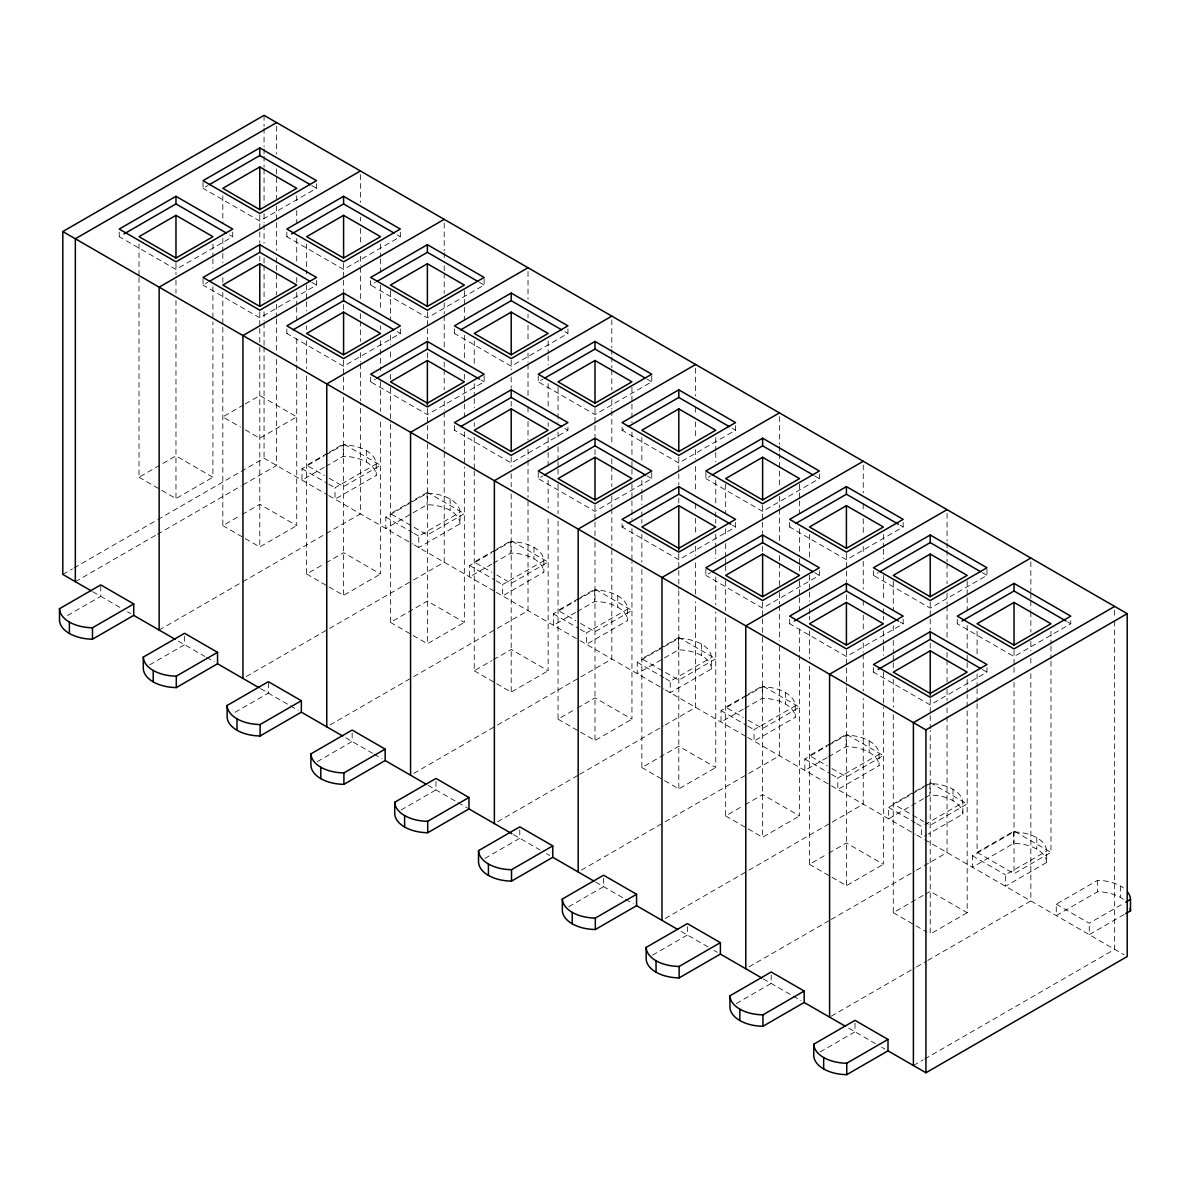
<?xml version="1.0" encoding="UTF-8"?>
<svg xmlns="http://www.w3.org/2000/svg" width="1190" height="1190" viewBox="0 0 1190 1190"><rect width="100%" height="100%" fill="white"/><g stroke="black" fill="none" stroke-linecap="round" stroke-linejoin="round"><path stroke-width="0.75" stroke-dasharray="5 3.75" d="M119.223 232.109L119.223 236.676L122.377 234.861M203.029 182.204L203.029 188.303L207.759 185.566M232.719 232.109L232.719 236.676L175.971 269.446L119.223 236.676M316.525 183.721L316.525 188.303L259.777 221.057L203.029 188.303M203.029 278.966L203.029 285.065L207.759 282.342M286.835 232.109L286.835 236.676L289.988 234.861M316.525 280.498L316.525 285.065L259.777 317.834L203.029 285.065M400.331 232.109L400.331 236.676L343.583 269.446L286.835 236.676M286.835 328.886L286.835 333.453L289.988 331.638M370.64 280.498L370.64 285.065L375.371 282.342M243.712 404.838L222.828 416.887L240.499 427.091M245.319 403.901L259.777 395.556L296.726 416.887L259.777 438.232L242.106 428.028M139.022 277.389L139.022 477.235L175.971 455.904L212.921 477.235L212.921 321.806M400.331 328.886L400.331 333.453L343.583 366.222L286.835 333.453M484.137 278.966L484.137 285.065L427.389 317.834L370.64 285.065M370.64 377.26L370.64 381.841L375.371 379.104M454.446 328.886L454.446 333.453L457.6 331.638M139.022 477.235L175.971 498.58L212.921 477.235M62.802 574.428L72.456 568.85M74.078 567.928L156.188 520.506M157.794 519.584L264.061 458.224L327.146 494.653M75.342 581.672L155.845 535.188M157.452 534.265L241.183 485.922M242.79 484.985L276.601 465.469L276.601 356.108M327.518 453.212L306.633 465.275L324.305 475.479M329.124 452.289L343.583 443.944L380.532 465.275L343.583 486.606L325.911 476.402M324.216 467.313L302.007 480.135L302.007 468.711L324.216 455.889M325.807 454.967L343.255 444.896A33.826 19.531 0 0 1 376.248 463.951L376.248 475.375L335 499.19L335 487.751L376.248 463.951M222.828 292.368L222.828 525.623L240.499 515.419M242.106 514.496L259.777 504.292L296.726 525.623L296.726 335.03M67.428 615.572L100.748 596.339L100.748 586.536M325.807 466.406L343.255 456.32A33.826 19.531 0 0 1 376.248 475.375M484.137 375.743L484.137 381.841L427.389 414.596L370.64 381.841M567.942 328.886L567.942 333.453L511.194 366.222L454.446 333.453M454.446 425.648L454.446 430.23L457.6 428.4M538.252 375.743L538.252 381.841L542.982 379.104M245.319 538.609L259.777 546.954L296.726 525.623M159.148 630.06L241.258 582.639M242.864 581.717L360.406 513.857L360.406 402.651M460.054 523.764A33.826 19.531 0 0 0 427.061 504.709L385.813 528.524L385.813 517.085L427.061 493.285A33.826 19.531 0 0 1 460.054 512.325L460.054 523.764L418.806 547.564L418.806 536.14L460.054 512.325M306.633 376.01L306.633 574.011L324.305 563.807M325.911 562.885L343.583 552.681L380.532 574.011L380.532 418.568M149.657 664.868L184.554 644.727L184.554 633.288M567.942 427.18L567.942 430.23L511.194 462.984L454.446 430.23M651.748 375.743L651.748 381.841L595 414.596L538.252 381.841M538.252 472.504L538.252 478.603L542.982 475.881M622.058 427.18L622.058 430.23L625.211 428.4M329.124 586.997L343.583 595.342L380.532 574.011M246.166 676.574L412.008 580.824M413.629 579.902L444.212 562.245L444.212 451.025M495.129 549.988L474.245 562.052L491.916 572.256M496.736 549.066L511.194 540.706L548.144 562.052L511.194 583.383L493.523 573.178M491.827 564.09L469.619 576.912L469.619 565.473L491.827 552.651M493.419 551.744L510.867 541.658A33.826 19.531 0 0 1 543.86 560.713L543.86 572.137L502.611 595.952L502.611 584.528L543.86 560.713M390.439 424.399L390.439 622.4L427.389 601.054L464.338 622.4L464.338 466.956M235.04 712.334L268.36 693.101L268.36 681.677M493.419 563.168L510.867 553.097A33.826 19.531 0 0 1 543.86 572.137M651.748 472.504L651.748 478.603L595 511.373L538.252 478.603M735.554 425.648L735.554 430.23L678.806 462.984L622.058 430.23M622.058 523.942L622.058 526.991L625.211 525.177M705.863 472.504L705.863 478.603L710.594 475.881M390.439 622.4L427.389 643.731L464.338 622.4M329.972 724.963L412.097 677.556M413.704 676.619L495.813 629.212M497.435 628.29L528.018 610.619L528.018 499.413M578.935 598.377L558.051 610.425L575.722 620.63M580.541 597.439L595 589.095L631.949 610.425L595 631.771L577.329 621.567M575.633 612.463L553.424 625.286L553.424 613.861L575.633 601.039M577.224 600.117L594.673 590.047A33.826 19.531 0 0 1 627.665 609.102L627.665 620.526L586.417 644.34L586.417 632.916L627.665 609.102M474.245 470.928L474.245 670.773L491.916 660.569M493.523 659.647L511.194 649.443L548.144 670.773L548.144 515.344M317.269 761.645L352.166 741.489L352.166 730.065M577.224 611.556L594.673 601.486A33.826 19.531 0 0 1 627.665 620.526M735.554 522.425L735.554 526.991L678.806 559.761L622.058 526.991M819.36 474.037L819.36 478.603L762.611 511.373L705.863 478.603M705.863 569.281L705.863 575.38L710.594 572.643M789.669 522.425L789.669 526.991L792.823 525.177M496.736 683.759L511.194 692.119L548.144 670.773M413.778 773.351L495.903 725.945M497.509 725.007L611.824 659.007L611.824 547.802M711.471 668.914A33.826 19.531 0 0 0 678.479 649.859L637.23 673.674L637.23 662.25L678.479 638.435A33.826 19.531 0 0 1 711.471 657.49L711.471 668.914L670.223 692.729L670.223 681.29L711.471 657.49M558.051 521.161L558.051 719.162L575.722 708.957M577.329 708.035L595 697.831L631.949 719.162L631.949 561.873M401.075 810.018L435.971 789.877L435.971 778.439M819.36 570.798L819.36 575.38L762.611 608.135L705.863 575.38M903.165 522.425L903.165 526.991L846.417 559.761L789.669 526.991M789.669 619.187L789.669 623.768L792.823 621.939M873.475 570.798L873.475 575.38L878.205 572.643M580.541 732.148L595 740.492L631.949 719.162M497.584 821.74L578.087 775.255M579.709 774.318L663.425 725.989M665.046 725.052L695.629 707.395L695.629 601.738M746.547 695.139L725.662 707.202L743.334 717.406M748.153 694.216L762.611 685.871L799.561 707.202L762.611 728.533L744.94 718.329M743.244 709.24L721.036 722.062L721.036 710.623L743.244 697.816M744.836 696.894L762.284 686.823A33.826 19.531 0 0 1 795.277 705.863L795.277 717.302L754.029 741.102L754.029 729.678L795.277 705.863M641.856 569.549L641.856 767.55L678.806 746.219L715.755 767.55L715.755 612.106M484.88 858.407L519.777 838.266L519.777 826.827M744.836 708.318L762.284 698.247A33.826 19.531 0 0 1 795.277 717.302M903.165 619.187L903.165 623.768L846.417 656.523L789.669 623.768M986.971 569.281L986.971 575.38L930.223 608.135L873.475 575.38M873.475 667.575L873.475 672.142L876.628 670.327M957.281 619.187L957.281 623.768L960.434 621.939M641.856 767.55L678.806 788.881L715.755 767.55M581.389 870.113L663.514 822.707M665.121 821.784L747.231 774.363M748.852 773.441L779.435 755.784L779.435 642.719M830.352 743.527L809.468 755.591L827.139 765.795M831.959 742.605L846.417 734.245L883.367 755.591L846.417 776.921L828.746 766.717M827.05 757.628L804.842 770.451L804.842 759.012L827.05 746.189M828.642 745.282L846.09 735.197A33.826 19.531 0 0 1 879.083 754.252L879.083 765.676L837.834 789.491L837.834 778.067L879.083 754.252M725.662 617.937L725.662 815.938L743.334 805.734M744.94 804.797L762.611 794.593L799.561 815.938L799.561 625.345M568.686 906.795L603.583 886.639L603.583 875.215M828.642 756.706L846.09 746.636A33.826 19.531 0 0 1 879.083 765.676M986.971 667.575L986.971 672.142L930.223 704.911L873.475 672.142M1070.777 620.719L1070.777 623.768L1014.029 656.523L957.281 623.768M748.153 828.924L762.611 837.269L799.561 815.938M665.195 918.502L747.32 871.095M748.927 870.158L863.241 804.157L863.241 698.515M927.01 784.493L893.274 803.964L923.797 821.591M923.544 798.683L888.647 818.824L888.647 807.4L923.544 787.259M925.136 786.337L929.896 783.585A33.826 19.531 0 0 1 962.889 802.64L962.889 814.064L927.992 834.22M809.468 666.326L809.468 864.312L827.139 854.108M828.746 853.185L846.417 842.981L883.367 864.312L883.367 707.262M652.492 955.183L687.389 935.028L687.389 923.604M925.136 797.761L929.896 795.024A33.826 19.531 0 0 1 962.889 814.064M924.823 824.625L962.889 802.64M916.925 835.157L921.64 837.879L926.4 835.127M831.959 877.298L846.417 885.658L883.367 864.312M749.001 966.89L829.504 920.405M831.126 919.483L914.842 871.139M916.464 870.202L947.047 852.546L947.047 702.412M977.079 703.677L977.079 852.352L1014.029 831.022L1050.978 852.352L1050.978 660.926M1046.694 862.452A33.826 19.531 0 0 0 1013.702 843.398L972.453 867.212L972.453 855.789L1013.702 831.974A33.826 19.531 0 0 1 1046.694 851.029L1046.694 862.452L1005.446 886.267L1005.446 874.829L1046.694 851.029M893.274 714.714L893.274 912.7L923.797 895.073M925.404 894.151L930.223 891.37L967.173 912.7L967.173 694.32M736.298 1003.557L771.194 983.416L771.194 971.992M977.079 852.352L1014.029 873.683L1050.978 852.352M967.173 912.7L930.223 934.031L930.223 730.377M831.2 1016.201L914.932 967.857M916.538 966.934L926.192 961.356M927.813 960.419L1030.852 900.934L1030.852 672.96M1123.434 899.357A33.826 19.531 0 0 0 1097.507 891.786L1056.259 915.601L1056.259 904.177L1097.507 880.362A33.826 19.531 0 0 1 1123.434 887.933M820.103 1051.945L855 1031.804L855 1020.366M1056.259 904.177L1089.252 923.217L1124.148 903.076M1124.148 914.5L1089.252 934.656L1089.252 923.217M913.399 1065.511L923.053 1059.933M924.675 1059.011L1114.658 949.323L1114.658 619.395M311.795 185.566L316.525 188.303M397.177 234.861L400.331 236.676M479.406 282.342L484.137 285.065M564.789 331.638L567.942 333.453M647.018 379.104L651.748 381.841M732.4 428.4L735.554 430.23M814.629 475.881L819.36 478.603M900.012 525.177L903.165 526.991M982.241 572.643L986.971 575.38M1067.623 621.939L1070.777 623.768M229.566 234.861L232.719 236.676M311.795 282.342L316.525 285.065M397.177 331.638L400.331 333.453M480.983 380.012L484.137 381.841M564.789 428.4L567.942 430.23M647.018 475.881L651.748 478.603M732.4 525.177L735.554 526.991M814.629 572.643L819.36 575.38M900.012 621.939L903.165 623.768M982.241 669.42L986.971 672.142M930.223 782.633L967.173 803.964L930.223 825.31L925.404 822.528M302.007 468.711L327.146 483.214M328.723 484.122L335 487.751M385.813 517.085L412.528 532.51M414.09 533.418L418.806 536.14M469.619 565.473L494.757 579.991M496.334 580.899L502.611 584.528M553.424 613.861L578.563 628.38M580.14 629.287L586.417 632.916M637.23 662.25L663.946 677.66M665.507 678.568L670.223 681.29M721.036 710.623L746.175 725.141M747.751 726.049L754.029 729.678M804.842 759.012L829.98 773.53M831.557 774.437L837.834 778.067M888.647 807.4L915.363 822.826M916.925 823.733L921.64 826.455L921.64 837.879M972.453 855.789L1005.446 874.829M328.723 495.561L412.528 543.949M414.09 544.841L494.757 591.415M496.334 592.322L578.563 639.803M580.14 640.711L663.946 689.099M665.507 690.007L746.175 736.58M747.751 737.488L829.98 784.954M831.557 785.861L915.363 834.25M924.823 839.709L1124.059 954.752M222.828 525.623L243.712 537.687M306.633 574.011L327.518 586.075M474.245 670.773L495.129 682.837M558.051 719.162L578.935 731.225M725.662 815.938L746.547 827.987M809.468 864.312L830.352 876.375M893.274 912.7L927.01 932.186M92.805 591.757L121.172 608.135M127.449 611.749L130.602 613.564M178.203 641.053L204.978 656.508M206.539 657.415L214.408 661.952M260.417 688.519L288.783 704.897M290.345 705.804L298.214 710.341M345.814 737.83L372.589 753.285M374.151 754.192L382.02 758.729M428.028 785.296L456.395 801.673M457.957 802.581L467.387 808.025M513.426 834.592L540.201 850.047M546.478 853.676L549.631 855.491M595.64 882.058L624.006 898.435M625.568 899.343L633.437 903.879M681.037 931.368L707.812 946.823M714.089 950.453L717.243 952.268M763.251 978.834L791.618 995.212M793.18 996.119L801.048 1000.656M848.649 1028.13L875.423 1043.585M881.701 1047.215L884.854 1049.03M1120.608 886.074L1120.608 897.498M1114.658 610.128L1114.658 617.551M1097.507 880.362L1097.507 891.786M1050.978 631.191L1050.978 644.207M1050.978 646.066L1050.978 659.067M1036.802 837.686L1036.802 849.125M1030.852 561.754L1030.852 591.4M1030.852 593.26L1030.852 598.823M1030.852 600.667L1030.852 609.935M1030.852 611.794L1030.852 632.188M1030.852 641.455L1030.852 650.722M1030.852 658.13L1030.852 665.537M1014.029 650.424L1014.029 665.612M1014.029 667.397L1014.029 674.909M1014.029 682.272L1014.029 873.683M1013.702 831.974L1013.702 843.398M977.079 631.191L977.079 655.363M977.079 673.942L977.079 686.957M977.079 688.802L977.079 701.817M967.173 580.958L967.173 595.818M967.173 597.678L967.173 610.693M967.173 625.553L967.173 653.429M967.173 655.288L967.173 660.866M967.173 662.726L967.173 670.163M967.173 679.445L967.173 692.506M952.997 789.297L952.997 800.736M947.047 513.366L947.047 541.167M947.047 543.027L947.047 548.575M947.047 550.435L947.047 561.561M947.047 563.405L947.047 583.799M947.047 593.066L947.047 604.178M947.047 606.037L947.047 637.543M947.047 652.373L947.047 657.936M947.047 659.781L947.047 682.034M947.047 689.441L947.047 700.568M930.223 602.051L930.223 617.223M930.223 619.008L930.223 630.239M930.223 643.18L930.223 648.818M930.223 698.813L930.223 713.866M930.223 715.577L930.223 728.741M929.896 783.585L929.896 795.024M893.274 580.958L893.274 610.693M893.274 625.553L893.274 632.991M893.274 640.428L893.274 653.429M893.274 655.288L893.274 660.866M893.274 662.726L893.274 670.163M893.274 679.445L893.274 707.336M883.367 534.429L883.367 547.43M883.367 549.289L883.367 558.586M883.367 575.306L883.367 601.337M883.367 608.759L883.367 614.337M883.367 616.197L883.367 619.916M883.367 631.072L883.367 644.117M883.367 645.932L883.367 655.229M883.367 671.874L883.367 705.402M869.191 740.924L869.191 752.348M863.241 464.978L863.241 492.779M863.241 503.906L863.241 511.313M863.241 518.736L863.241 535.411M863.241 546.537L863.241 553.945M863.241 561.353L863.241 589.154M863.241 600.281L863.241 607.688M863.241 615.111L863.241 631.786M863.241 642.912L863.241 652.179M863.241 654.039L863.241 691.107M846.417 553.662L846.417 581.851M846.417 594.792L846.417 600.444M846.417 650.424L846.417 685.856M846.417 687.552L846.417 885.658M846.09 735.197L846.09 746.636M809.468 534.429L809.468 558.586M809.468 575.306L809.468 590.181M809.468 592.04L809.468 601.337M809.468 608.759L809.468 614.337M809.468 616.197L809.468 619.916M809.468 631.072L809.468 658.948M799.561 484.181L799.561 499.056M799.561 500.916L799.561 513.916M799.561 528.791L799.561 556.667M799.561 558.527L799.561 564.105M799.561 565.949L799.561 573.387M799.561 580.824L799.561 595.729M799.561 597.544L799.561 610.559M785.385 692.535L785.385 703.959M779.435 416.589L779.435 444.391M779.435 446.25L779.435 451.813M779.435 453.658L779.435 487.022M779.435 496.289L779.435 507.416M779.435 509.261L779.435 540.781M779.435 555.611L779.435 561.159M779.435 563.019L779.435 585.257M779.435 592.679L779.435 603.791M779.435 605.651L779.435 640.86M762.611 505.274L762.611 520.461M762.611 522.246L762.611 533.388M762.611 546.403L762.611 552.056M762.611 602.051L762.611 617.104M762.611 618.8L762.611 635.683M762.611 637.304L762.611 837.269M762.284 686.823L762.284 698.247M725.662 484.181L725.662 513.916M725.662 528.791L725.662 536.214M725.662 543.652L725.662 556.667M725.662 558.527L725.662 564.105M725.662 565.949L725.662 573.387M725.662 580.824L725.662 610.559M715.755 437.652L715.755 450.668M715.755 452.527L715.755 461.809M715.755 480.403L715.755 504.56M715.755 511.998L715.755 517.576M715.755 519.435L715.755 523.154M715.755 534.295L715.755 547.341M715.755 549.17L715.755 558.452M715.755 576.957L715.755 604.922M701.579 644.147L701.579 655.586M695.629 368.216L695.629 396.017M695.629 407.129L695.629 414.551M695.629 421.959L695.629 438.634M695.629 449.761L695.629 459.028M695.629 466.45L695.629 492.392M695.629 503.519L695.629 510.927M695.629 518.334L695.629 535.024M695.629 546.136L695.629 555.403M695.629 562.825L695.629 594.331M678.806 456.886L678.806 472.073M678.806 473.858L678.806 485.089M678.806 498.015L678.806 503.668M678.806 553.662L678.806 568.716M678.806 570.427L678.806 589.154M678.806 590.776L678.806 788.881M678.479 638.435L678.479 649.859M641.856 437.652L641.856 461.809M641.856 480.403L641.856 493.404M641.856 495.263L641.856 504.56M641.856 511.998L641.856 517.576M641.856 519.435L641.856 523.154M641.856 534.295L641.856 562.171M631.949 387.419L631.949 402.279M631.949 404.139L631.949 422.718M631.949 432.015L631.949 459.89M631.949 461.75L631.949 467.328M631.949 469.187L631.949 474.765M631.949 484.047L631.949 498.967M631.949 500.782L631.949 519.361M631.949 528.568L631.949 560.252M617.759 595.759L617.759 607.197M611.824 319.827L611.824 347.629M611.824 349.473L611.824 355.037M611.824 356.896L611.824 368.007M611.824 369.867L611.824 390.261M611.824 399.528L611.824 408.795M611.824 410.639L611.824 444.004M611.824 458.834L611.824 464.397M611.824 466.242L611.824 486.636M611.824 495.903L611.824 507.029M611.824 508.874L611.824 545.942M595 408.512L595 423.685M595 425.47L595 436.7M595 449.641L595 455.279M595 505.274L595 520.327M595 522.038L595 540.781M595 542.387L595 740.492M594.673 590.047L594.673 601.486M558.051 387.419L558.051 422.718M558.051 432.015L558.051 439.452M558.051 446.89L558.051 459.89M558.051 461.75L558.051 467.328M558.051 469.187L558.051 474.765M558.051 484.047L558.051 513.783M548.144 340.89L548.144 353.891M548.144 355.75L548.144 365.047M548.144 383.626L548.144 407.798M548.144 422.658L548.144 426.377M548.144 437.533L548.144 450.579M548.144 452.393L548.144 467.224M548.144 480.18L548.144 508.145M533.953 547.385L533.953 558.809M528.018 271.439L528.018 299.24M528.018 314.071L528.018 317.775M528.018 325.197L528.018 341.872M528.018 352.999L528.018 362.266M528.018 364.11L528.018 395.615M528.018 406.742L528.018 414.15M528.018 421.572L528.018 440.107M528.018 449.374L528.018 458.641M528.018 460.485L528.018 497.569M511.194 360.124L511.194 369.733M511.194 377.096L511.194 388.312M511.194 401.253L511.194 406.906M511.194 456.886L511.194 466.376M511.194 473.65L511.194 486.814M511.194 494.014L511.194 692.119M510.867 541.658L510.867 553.097M474.245 340.89L474.245 365.047M474.245 383.626L474.245 396.642M474.245 398.501L474.245 407.798M474.245 422.658L474.245 426.377M474.245 437.533L474.245 469.128M464.338 290.643L464.338 305.518M464.338 307.362L464.338 320.378M464.338 335.253L464.338 359.41M464.338 374.27L464.338 379.848M464.338 387.39L464.338 402.19M464.338 404.005L464.338 417.021M464.338 431.806L464.338 465.335M450.147 498.997L450.147 510.421M444.212 223.051L444.212 250.852M444.212 252.711L444.212 258.275M444.212 265.682L444.212 271.246M444.212 273.105L444.212 293.484M444.212 302.751L444.212 313.877M444.212 315.722L444.212 347.242M444.212 362.058L444.212 367.621M444.212 369.48L444.212 389.859M444.212 400.985L444.212 410.253M444.212 412.112L444.212 449.18M427.389 311.735L427.389 326.923M427.389 328.708L427.389 339.924M427.389 352.865L427.389 358.517M427.389 408.512L427.389 423.566M427.389 425.261L427.389 442.145M427.389 443.885L427.389 643.731M427.061 493.285L427.061 504.709M390.439 290.643L390.439 320.378M390.439 335.253L390.439 344.535M390.439 351.972L390.439 359.41M390.439 374.27L390.439 379.848M390.439 387.39L390.439 422.599M380.532 244.114L380.532 257.129M380.532 258.989L380.532 273.849M380.532 285.005L380.532 311.021M380.532 325.896L380.532 329.6M380.532 340.757L380.532 370.492M380.532 381.559L380.532 411.383M366.341 450.608L366.341 462.032M360.406 174.677L360.406 202.479M360.406 217.294L360.406 221.013M360.406 228.421L360.406 245.095M360.406 256.222L360.406 265.489M360.406 267.348L360.406 298.854M360.406 313.684L360.406 319.232M360.406 321.092L360.406 341.485M360.406 352.597L360.406 361.864M360.406 363.724L360.406 400.792M343.583 263.347L343.583 278.534M343.583 280.319L343.583 291.55M343.583 304.476L343.583 310.129M343.583 360.124L343.583 375.177M343.583 376.962L343.583 390.052M343.583 397.237L343.583 595.342M343.255 444.896L343.255 456.32M306.633 244.114L306.633 273.849M306.633 285.005L306.633 299.865M306.633 301.725L306.633 311.021M306.633 325.896L306.633 329.6M306.633 340.757L306.633 368.632M296.726 195.725L296.726 203.163M296.726 210.6L296.726 223.616M296.726 238.476L296.726 262.633M296.726 277.508L296.726 283.086M296.726 292.368L296.726 305.428M296.726 307.243L296.726 320.244M276.601 126.289L276.601 154.09M276.601 168.921L276.601 198.566M276.601 205.989L276.601 220.804M276.601 222.664L276.601 250.465M276.601 257.888L276.601 263.436M276.601 265.296L276.601 294.956M276.601 304.224L276.601 317.195M276.601 319.039L276.601 354.263M264.061 115.341L264.061 126.467M264.061 128.312L264.061 146.846M264.061 148.705L264.061 154.269M264.061 156.113L264.061 167.24M264.061 169.084L264.061 204.308M264.061 213.575L264.061 222.842M264.061 224.687L264.061 243.221M264.061 258.051L264.061 263.615M264.061 265.474L264.061 300.683M264.061 311.81L264.061 321.077M264.061 322.921L264.061 345.174M264.061 347.019L264.061 458.224M259.777 214.974L259.777 230.146M259.777 231.931L259.777 243.162M259.777 256.088L259.777 261.74M259.777 311.735L259.777 326.789M259.777 328.5L259.777 345.383M259.777 347.168L259.777 546.954M222.828 195.725L222.828 223.616M222.828 238.476L222.828 251.492M222.828 253.351L222.828 262.633M222.828 277.508L222.828 283.086M212.921 244.084L212.921 257.04M212.921 258.885L212.921 268.137M212.921 286.641L212.921 319.946M175.971 263.347L175.971 274.563M175.971 280.23L175.971 293.171M175.971 300.475L175.971 498.58M139.022 244.084L139.022 275.545M427.389 492.333L390.439 513.663L427.389 534.994L464.338 513.663L427.389 492.333M678.806 637.483L641.856 658.814L678.806 680.144L715.755 658.814L678.806 637.483"/><path stroke-width="1.5" d="M91.213 590.835L62.802 574.428L62.802 231.544L264.061 115.341L1127.198 613.668L1127.198 956.552L925.939 1072.755L887.993 1050.844L846.745 1074.659A33.826 19.531 0 0 1 813.752 1055.604L813.752 1044.18L855 1020.366L887.993 1039.42L887.993 1050.844M276.601 122.585L75.342 238.774L75.342 581.672M175.971 196.305L119.223 229.06L175.971 261.83L232.719 229.06L175.971 196.305L175.971 203.921L123.953 233.954M259.777 147.917L203.029 180.672L259.777 213.441L316.525 180.672L259.777 147.917L259.777 155.533L310.218 184.658M209.336 184.658L259.777 155.533M175.971 215.345L139.022 236.676L175.971 258.022L212.921 236.676L175.971 215.345L175.971 257.903M259.777 166.957L222.828 188.303L259.777 209.633L296.726 188.303L259.777 166.957L259.777 209.708M360.406 170.958L159.148 287.162L159.148 630.06M259.777 244.679L203.029 277.449L259.777 310.218L316.525 277.449L259.777 244.679L259.777 252.31L209.336 281.42M343.583 196.305L286.835 229.06L343.583 261.83L400.331 229.06L343.583 196.305L343.583 203.921L291.565 233.954M259.777 263.734L222.828 285.065L259.777 306.395L296.726 285.065L259.777 263.734L259.777 306.291M343.583 215.345L306.633 236.676L343.583 258.022L380.532 236.676L343.583 215.345L343.583 258.096M444.212 219.347L242.953 335.55L242.953 678.434M343.583 293.067L286.835 325.837L343.583 358.592L400.331 325.837L343.583 293.067L343.583 300.683L394.024 329.808M427.389 244.679L370.64 277.449L427.389 310.218L484.137 277.449L427.389 244.679L427.389 252.31L477.83 281.42M293.142 329.808L343.583 300.683M376.947 281.42L427.389 252.31M343.583 312.122L306.633 333.453L343.583 354.784L380.532 333.453L343.583 312.122L343.583 354.68M427.389 263.734L390.439 285.065L427.389 306.395L464.338 285.065L427.389 263.734L427.389 306.485M528.018 267.735L326.759 383.939L326.759 726.822M427.389 341.456L370.64 374.21L427.389 406.98L484.137 374.21L427.389 341.456L427.389 349.072L479.406 379.104M511.194 293.067L454.446 325.837L511.194 358.592L567.942 325.837L511.194 293.067L511.194 300.683L460.753 329.808M376.947 378.197L427.389 349.072M427.389 360.496L390.439 381.841L427.389 403.172L464.338 381.841L427.389 360.496L427.389 404.912M511.194 312.122L474.245 333.453L511.194 354.784L548.144 333.453L511.194 312.122L511.194 354.858M133.741 615.379L92.493 639.194A33.826 19.531 0 0 1 59.5 620.154L59.5 608.715L100.748 584.9L133.741 603.955L133.741 615.379L175.019 639.223M611.824 316.124L410.565 432.312L410.565 775.211M59.5 608.715A33.826 19.531 0 0 0 92.493 627.77L133.741 603.955M511.194 389.844L454.446 422.599L511.194 455.368L567.942 422.599L511.194 389.844L511.194 397.46L561.635 426.585M595 341.456L538.252 374.21L595 406.98L651.748 374.21L595 341.456L595 349.072L544.559 378.197M460.753 426.585L511.194 397.46M511.194 408.884L474.245 430.23L511.194 451.56L548.144 430.23L511.194 408.884L511.194 451.441M595 360.496L558.051 381.841L595 403.172L631.949 381.841L595 360.496L595 403.246M217.547 663.767L176.298 687.582A33.826 19.531 0 0 1 143.306 668.527L143.306 657.103L184.554 633.288L217.547 652.343L217.547 663.767L258.825 687.612M695.629 364.497L494.371 480.701L494.371 823.599M143.306 657.103A33.826 19.531 0 0 0 176.298 676.158L217.547 652.343M595 438.218L538.252 470.987L595 503.757L651.748 470.987L595 438.218L595 445.848L544.559 474.974M678.806 389.844L622.058 422.599L678.806 455.368L735.554 422.599L678.806 389.844L678.806 397.46L628.365 426.585M595 457.272L558.051 478.603L595 499.949L631.949 478.603L595 457.272L595 499.83M678.806 408.884L641.856 430.23L678.806 451.56L715.755 430.23L678.806 408.884L678.806 451.635M301.353 712.155L260.104 735.97A33.826 19.531 0 0 1 227.112 716.915L227.112 705.491L268.36 681.677L301.353 700.731L301.353 712.155L342.631 735.985M779.435 412.885L578.176 529.089L578.176 871.973M227.112 705.491A33.826 19.531 0 0 0 260.104 724.532L301.353 700.731M678.806 486.606L622.058 519.376L678.806 552.13L735.554 519.376L678.806 486.606L678.806 494.222L730.824 524.255M762.611 438.218L705.863 470.987L762.611 503.757L819.36 470.987L762.611 438.218L762.611 445.848L712.17 474.974M628.365 523.347L678.806 494.222M678.806 505.661L641.856 526.991L678.806 548.322L715.755 526.991L678.806 505.661L678.806 550.063M762.611 457.272L725.662 478.603L762.611 499.949L799.561 478.603L762.611 457.272L762.611 500.023M385.158 760.544L343.91 784.344A33.826 19.531 0 0 1 310.917 765.304L310.917 753.865L352.166 730.065L385.158 749.105L385.158 760.544L426.437 784.374M863.241 461.274L661.982 577.477L661.982 920.361M310.917 753.865A33.826 19.531 0 0 0 343.91 772.92L385.158 749.105M762.611 534.994L705.863 567.764L762.611 600.519L819.36 567.764L762.611 534.994L762.611 542.61L813.053 571.736M846.417 486.606L789.669 519.376L846.417 552.13L903.165 519.376L846.417 486.606L846.417 494.222L898.435 524.255M712.17 571.736L762.611 542.61M795.976 523.347L846.417 494.222M762.611 554.049L725.662 575.38L762.611 596.711L799.561 575.38L762.611 554.049L762.611 596.606M846.417 505.661L809.468 526.991L846.417 548.322L883.367 526.991L846.417 505.661L846.417 548.397M468.964 808.917L427.716 832.732A33.826 19.531 0 0 1 394.723 813.692L394.723 802.253L435.971 778.439L468.964 797.493L468.964 808.917L511.834 833.669M947.047 509.662L745.788 625.851L745.788 968.749M394.723 802.253A33.826 19.531 0 0 0 427.716 821.308L468.964 797.493M846.417 583.383L789.669 616.137L846.417 648.907L903.165 616.137L846.417 583.383L846.417 590.999L794.399 621.031M930.223 534.994L873.475 567.764L930.223 600.519L986.971 567.764L930.223 534.994L930.223 542.61L879.782 571.736M846.417 602.423L809.468 623.768L846.417 645.099L883.367 623.768L846.417 602.423L846.417 644.98M930.223 554.049L893.274 575.38L930.223 596.711L967.173 575.38L930.223 554.049L930.223 596.785M552.77 857.306L511.522 881.121A33.826 19.531 0 0 1 478.529 862.066L478.529 850.642L519.777 826.827L552.77 845.882L552.77 857.306L594.048 881.15M1030.852 558.036L829.594 674.239L829.594 1017.138M478.529 850.642A33.826 19.531 0 0 0 511.522 869.697L552.77 845.882M930.223 631.756L873.475 664.526L930.223 697.295L986.971 664.526L930.223 631.756L930.223 639.387L878.205 669.42M1014.029 583.383L957.281 616.137L1014.029 648.907L1070.777 616.137L1014.029 583.383L1014.029 590.999L962.011 621.031M930.223 650.811L893.274 672.142L930.223 693.487L967.173 672.142L930.223 650.811L930.223 695.228M1014.029 602.423L977.079 623.768L1014.029 645.099L1050.978 623.768L1014.029 602.423L1014.029 645.173M636.576 905.694L595.327 929.509A33.826 19.531 0 0 1 562.335 910.454L562.335 899.03L603.583 875.215L636.576 894.27L636.576 905.694L677.854 929.524M1114.658 606.424L913.399 722.628L913.399 1065.511M562.335 899.03A33.826 19.531 0 0 0 595.327 918.07L636.576 894.27M62.802 231.544L925.939 729.872L1127.198 613.668M720.381 954.082L679.133 977.897A33.826 19.531 0 0 1 646.14 958.843L646.14 947.418L687.389 923.604L720.381 942.644L720.381 954.082L761.659 977.912M646.14 947.418A33.826 19.531 0 0 0 679.133 966.459L720.381 942.644M804.187 1002.471L762.939 1026.271A33.826 19.531 0 0 1 729.946 1007.231L729.946 995.792L771.194 971.992L804.187 991.032L804.187 1002.471L845.465 1026.301M729.946 995.792A33.826 19.531 0 0 0 762.939 1014.847L804.187 991.032M813.752 1044.18A33.826 19.531 0 0 0 846.745 1063.235L887.993 1039.42M1125.74 902.154L1130.5 899.402A33.826 19.531 0 0 0 1127.778 892.188M1125.74 913.578L1130.5 910.841L1130.5 899.402M343.583 203.921L394.024 233.047M511.194 300.683L561.635 329.808M595 349.072L645.441 378.197M678.806 397.46L729.247 426.585M762.611 445.848L813.053 474.974M930.223 542.61L980.664 571.736M1014.029 590.999L1066.047 621.031M175.971 203.921L226.412 233.047M259.777 252.31L310.218 281.42M595 445.848L645.441 474.974M846.417 590.999L898.435 621.031M930.223 639.387L980.664 668.512M925.939 729.872L925.939 1072.755M846.745 1063.235L846.745 1074.659M823.659 1057.523L823.659 1068.947M762.939 1014.847L762.939 1026.271M739.853 1009.135L739.853 1020.559M679.133 966.459L679.133 977.897M656.047 960.746L656.047 972.17M595.327 918.07L595.327 929.509M572.241 912.358L572.241 923.797M511.522 869.697L511.522 881.121M488.421 863.97L488.421 875.409M427.716 821.308L427.716 832.732M404.615 815.596L404.615 827.02M343.91 772.92L343.91 784.344M320.809 767.208L320.809 778.632M260.104 724.532L260.104 735.97M237.003 718.82L237.003 730.258M176.298 676.158L176.298 687.582M153.198 670.431L153.198 681.87M92.493 627.77L92.493 639.194M69.392 622.058L69.392 633.482M1130.128 908.372A33.826 19.531 0 0 1 1130.5 910.841"/></g></svg>
